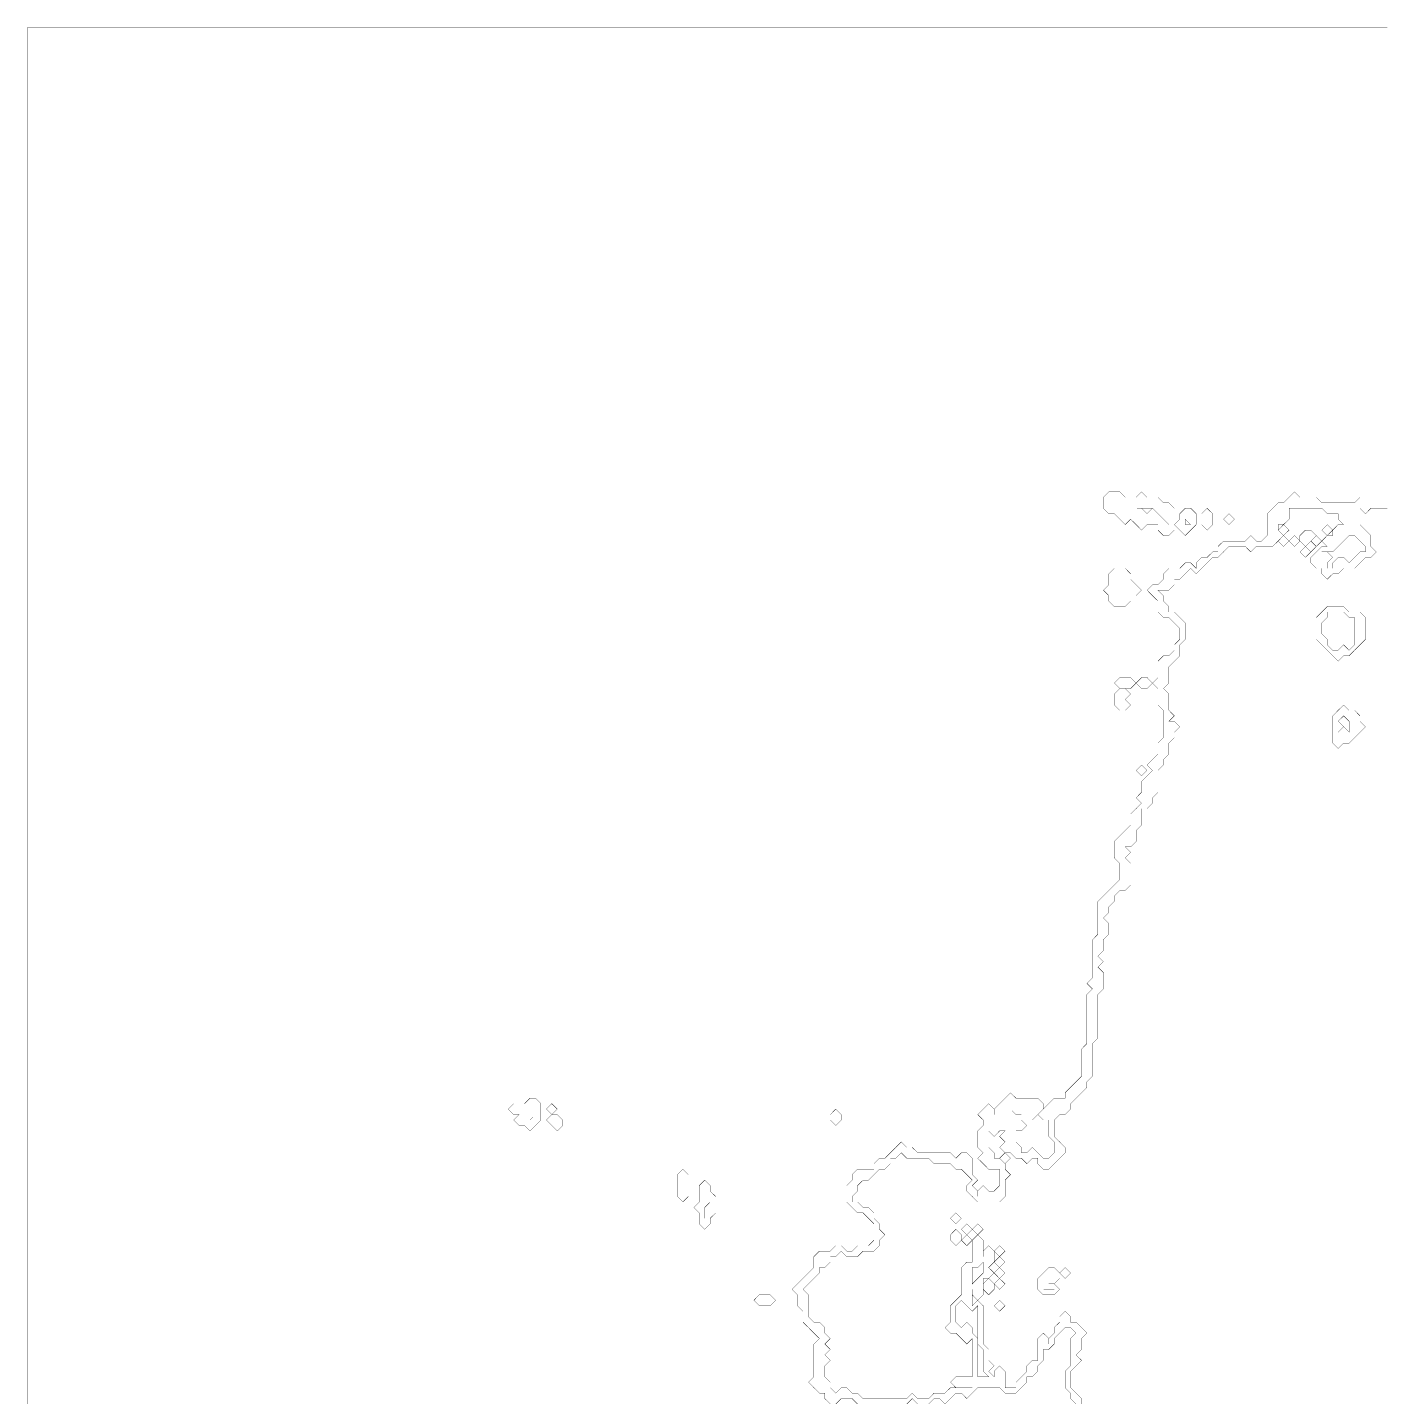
# Model space of a CAD drawing. Header units: metres. Extents: x 0 to 5033, y -5033 to 0.
# Drawn here: x 0 to 2448, y -2472 to 0 of the extents above; entities that cross this region are included whole.
import ezdxf

# ---------------------------------------------------------------- set-up
doc = ezdxf.new("R2010")
doc.units = ezdxf.units.M
doc.layers.add('conductor', color=1, linetype='Continuous')
doc.layers.add('substrate', color=5, linetype='Continuous')

msp = doc.modelspace()

# ---------------------------------------------------------------- linework, layer by layer
at = {"layer": 'conductor', "const_width": 0.5}
msp.add_lwpolyline([(2452.6, -866.8), (2442.7, -866.8), (2432.9, -866.8), (2423, -866.8), (2413.2, -876.6), (2403.3, -866.8), (2403.3, -876.6), (2403.3, -886.5), (2403.3, -896.3), (2413.2, -906.2), (2423, -916), (2423, -925.9), (2423, -935.7), (2432.9, -945.6), (2423, -955.4), (2413.2, -955.4), (2403.3, -965.3), (2393.5, -975.1), (2383.6, -975.1), (2373.8, -975.1), (2363.9, -985), (2354.1, -985), (2344.2, -994.8), (2334.4, -985), (2334.4, -975.1), (2324.5, -975.1), (2314.7, -965.3), (2314.7, -955.4), (2324.5, -945.6), (2334.4, -935.7), (2344.2, -935.7), (2334.4, -925.9), (2344.2, -916), (2354.1, -916), (2354.1, -906.2), (2363.9, -896.3), (2373.8, -896.3), (2363.9, -886.5), (2363.9, -876.6), (2354.1, -876.6), (2344.2, -876.6), (2334.4, -866.8), (2324.5, -866.8), (2314.7, -866.8), (2304.8, -866.8), (2295, -866.8), (2285.1, -866.8), (2275.3, -866.8), (2275.3, -876.6), (2275.3, -886.5), (2265.4, -896.3), (2255.6, -896.3), (2255.6, -906.2), (2265.4, -916), (2255.6, -925.9), (2245.7, -935.7), (2235.9, -935.7), (2226, -935.7), (2216.2, -935.7), (2206.3, -945.6), (2196.5, -935.7), (2186.6, -935.7), (2176.8, -935.7), (2166.9, -935.7), (2157.1, -945.6), (2147.2, -955.4), (2137.4, -955.4), (2127.5, -965.3), (2117.7, -975.1), (2107.8, -985), (2098, -975.1), (2088.1, -985), (2078.3, -994.8), (2068.4, -994.8), (2068.4, -1004.7), (2058.6, -1014.5), (2048.7, -1014.5), (2038.9, -1014.5), (2048.7, -1024.4), (2048.7, -1034.2), (2058.6, -1044.1), (2058.6, -1053.9), (2068.4, -1053.9), (2078.3, -1063.8), (2088.1, -1073.6), (2088.1, -1083.5), (2088.1, -1093.3), (2088.1, -1103.2), (2078.3, -1113), (2078.3, -1122.9), (2078.3, -1132.7), (2068.4, -1142.6), (2058.6, -1152.4), (2058.6, -1162.3), (2058.6, -1172.1), (2058.6, -1182), (2048.7, -1191.8), (2058.6, -1201.7), (2058.6, -1211.5), (2058.6, -1221.4), (2058.6, -1231.2), (2068.4, -1241.1), (2058.6, -1250.9), (2068.4, -1250.9), (2078.3, -1260.8), (2068.4, -1270.6), (2068.4, -1280.4), (2058.6, -1290.3), (2058.6, -1300.1), (2058.6, -1310), (2048.7, -1319.8), (2048.7, -1329.7), (2038.9, -1339.5), (2038.9, -1349.4), (2038.9, -1359.2), (2038.9, -1369.1), (2038.9, -1378.9), (2029, -1388.8), (2029, -1398.6), (2019.2, -1408.5), (2009.3, -1408.5), (2009.3, -1418.3), (2009.3, -1428.2), (2009.3, -1438), (1999.5, -1447.9), (1999.5, -1457.7), (1999.5, -1467.6), (1989.6, -1477.4), (1979.8, -1477.4), (1989.6, -1487.3), (1979.8, -1497.1), (1989.6, -1507), (1989.6, -1516.8), (1989.6, -1526.7), (1989.6, -1536.5), (1989.6, -1546.4), (1979.8, -1556.2), (1969.9, -1556.2), (1960.1, -1566.1), (1960.1, -1575.9), (1950.2, -1585.8), (1950.2, -1595.6), (1940.4, -1605.5), (1950.2, -1615.3), (1950.2, -1625.2), (1950.2, -1635), (1940.4, -1644.9), (1940.4, -1654.7), (1940.4, -1664.6), (1930.5, -1674.4), (1940.4, -1684.3), (1930.5, -1694.1), (1940.4, -1704), (1940.4, -1713.8), (1940.4, -1723.7), (1940.4, -1733.5), (1930.5, -1743.4), (1930.5, -1753.2), (1930.5, -1763.1), (1930.5, -1772.9), (1930.5, -1782.8), (1930.5, -1792.6), (1930.5, -1802.5), (1930.5, -1812.3), (1930.5, -1822.2), (1920.7, -1832), (1920.7, -1841.9), (1920.7, -1851.7), (1920.7, -1861.6), (1920.7, -1871.4), (1920.7, -1881.3), (1920.7, -1891.1), (1910.8, -1901), (1910.8, -1910.8), (1901, -1920.7), (1891.1, -1930.5), (1881.3, -1940.4), (1881.3, -1950.2), (1871.4, -1960.1), (1861.6, -1960.1), (1851.7, -1969.9), (1851.7, -1979.8), (1851.7, -1989.6), (1851.7, -1999.5), (1861.6, -2009.3), (1871.4, -2019.2), (1871.4, -2029), (1861.6, -2038.9), (1851.7, -2048.7), (1841.9, -2058.6), (1832, -2058.6), (1822.2, -2048.7), (1822.2, -2038.9), (1812.3, -2038.9), (1802.5, -2048.7), (1792.6, -2038.9), (1782.8, -2038.9), (1772.9, -2029), (1763.1, -2029), (1753.2, -2019.2), (1763.1, -2009.3), (1753.2, -1999.5), (1763.1, -1989.6), (1753.2, -1989.6), (1743.4, -1999.5), (1733.5, -1989.6), (1733.5, -1999.5), (1733.5, -2009.3), (1733.5, -2019.2), (1743.4, -2029), (1743.4, -2038.9), (1753.2, -2038.9), (1763.1, -2048.7), (1763.1, -2058.6), (1772.9, -2068.4), (1763.1, -2078.3), (1763.1, -2088.1), (1763.1, -2098), (1763.1, -2107.8), (1753.2, -2117.7), (1743.4, -2117.7), (1733.5, -2117.7), (1723.7, -2117.7), (1713.8, -2117.7), (1704, -2107.8), (1694.1, -2098), (1694.1, -2088.1), (1704, -2078.3), (1694.1, -2068.4), (1684.3, -2058.6), (1674.4, -2058.6), (1664.6, -2048.7), (1654.7, -2048.7), (1644.9, -2048.7), (1635, -2048.7), (1625.2, -2038.9), (1615.3, -2038.9), (1605.5, -2038.9), (1595.6, -2038.9), (1585.8, -2038.9), (1575.9, -2029), (1566.1, -2038.9), (1556.2, -2038.9), (1556.2, -2048.7), (1546.4, -2058.6), (1536.5, -2058.6), (1526.7, -2068.4), (1516.8, -2078.3), (1507, -2078.3), (1497.1, -2088.1), (1497.1, -2098), (1487.3, -2107.8), (1487.3, -2117.7), (1497.1, -2117.7), (1507, -2127.5), (1516.8, -2127.5), (1526.7, -2137.4), (1526.7, -2147.2), (1536.5, -2157.1), (1536.5, -2166.9), (1546.4, -2176.8), (1536.5, -2186.6), (1536.5, -2196.5), (1526.7, -2206.3), (1516.8, -2206.3), (1507, -2206.3), (1497.1, -2216.2), (1487.3, -2216.2), (1477.4, -2216.2), (1467.6, -2206.3), (1457.7, -2216.2), (1447.9, -2216.2), (1447.9, -2226), (1438, -2235.9), (1428.2, -2235.9), (1428.2, -2245.7), (1418.3, -2255.6), (1408.5, -2265.4), (1398.6, -2275.3), (1408.5, -2285.1), (1408.5, -2295), (1408.5, -2304.8), (1408.5, -2314.7), (1408.5, -2324.5), (1418.3, -2334.4), (1428.2, -2334.4), (1438, -2344.2), (1438, -2354.1), (1447.9, -2363.9), (1438, -2373.8), (1447.9, -2383.6), (1438, -2393.5), (1447.9, -2403.3), (1438, -2413.2), (1438, -2423), (1438, -2432.9), (1447.9, -2442.7), (1447.9, -2452.6), (1457.7, -2462.4), (1467.6, -2452.6), (1477.4, -2452.6), (1487.3, -2462.4), (1497.1, -2462.4), (1507, -2472.3), (1516.8, -2472.3), (1526.7, -2472.3), (1536.5, -2472.3), (1546.4, -2472.3), (1556.2, -2472.3), (1566.1, -2472.3), (1575.9, -2472.3), (1585.8, -2472.3), (1595.6, -2462.4), (1605.5, -2472.3), (1615.3, -2472.3), (1625.2, -2472.3), (1635, -2462.4), (1644.9, -2462.4), (1654.7, -2462.4), (1664.6, -2452.6), (1674.4, -2452.6), (1684.3, -2452.6), (1694.1, -2452.6), (1704, -2452.6), (1694.1, -2452.6), (1684.3, -2452.6), (1674.4, -2452.6), (1664.6, -2442.7), (1674.4, -2432.9), (1684.3, -2432.9), (1694.1, -2432.9), (1704, -2432.9), (1704, -2423), (1704, -2413.2), (1704, -2403.3), (1704, -2393.5), (1704, -2383.6), (1704, -2373.8), (1704, -2363.9), (1694.1, -2373.8), (1684.3, -2363.9), (1674.4, -2354.1), (1664.6, -2354.1), (1654.7, -2344.2), (1664.6, -2334.4), (1664.6, -2324.5), (1664.6, -2314.7), (1664.6, -2304.8), (1674.4, -2295), (1684.3, -2285.1), (1684.3, -2275.3), (1684.3, -2265.4), (1684.3, -2255.6), (1684.3, -2245.7), (1684.3, -2235.9), (1694.1, -2226), (1704, -2226), (1704, -2216.2), (1704, -2206.3), (1704, -2196.5), (1704, -2186.6), (1713.8, -2176.8), (1723.7, -2186.6), (1723.7, -2196.5), (1723.7, -2206.3), (1723.7, -2216.2), (1723.7, -2206.3), (1733.5, -2196.5), (1743.4, -2206.3), (1743.4, -2216.2), (1743.4, -2226), (1733.5, -2235.9), (1743.4, -2245.7), (1733.5, -2255.6), (1723.7, -2255.6), (1723.7, -2265.4), (1723.7, -2275.3), (1723.7, -2285.1), (1713.8, -2295), (1704, -2285.1), (1704, -2275.3), (1704, -2285.1), (1704, -2295), (1704, -2304.8), (1713.8, -2295), (1723.7, -2304.8), (1723.7, -2314.7), (1723.7, -2324.5), (1723.7, -2334.4), (1723.7, -2344.2), (1723.7, -2354.1), (1723.7, -2363.9), (1723.7, -2373.8), (1733.5, -2383.6), (1733.5, -2393.5), (1733.5, -2403.3), (1743.4, -2413.2), (1733.5, -2423), (1743.4, -2432.9), (1743.4, -2423), (1753.2, -2413.2), (1763.1, -2423), (1763.1, -2432.9), (1763.1, -2442.7), (1763.1, -2452.6), (1772.9, -2452.6), (1782.8, -2452.6), (1782.8, -2442.7), (1792.6, -2432.9), (1802.5, -2423), (1802.5, -2413.2), (1812.3, -2403.3), (1822.2, -2403.3), (1822.2, -2393.5), (1822.2, -2383.6), (1822.2, -2373.8), (1822.2, -2363.9), (1832, -2354.1), (1841.9, -2363.9), (1841.9, -2373.8), (1841.9, -2363.9), (1851.7, -2354.1), (1851.7, -2344.2), (1861.6, -2334.4), (1861.6, -2324.5), (1871.4, -2314.7), (1881.3, -2324.5), (1881.3, -2334.4), (1891.1, -2334.4), (1901, -2344.2), (1910.8, -2354.1), (1901, -2363.9), (1901, -2373.8), (1901, -2383.6), (1891.1, -2393.5), (1901, -2403.3), (1891.1, -2413.2), (1881.3, -2423), (1881.3, -2432.9), (1881.3, -2442.7), (1881.3, -2452.6), (1891.1, -2462.4), (1901, -2472.3), (1901, -2482.1)], dxfattribs=at)
for points in [[(1999.5, -866.8), (2009.3, -866.8), (2019.2, -876.6), (2029, -866.8), (2038.9, -876.6), (2048.7, -886.5), (2058.6, -896.3), (2048.7, -886.5), (2038.9, -876.6), (2029, -866.8), (2019.2, -866.8), (2009.3, -866.8)], [(2088.1, -886.5), (2088.1, -896.3), (2098, -896.3)], [(2255.6, -906.2), (2265.4, -896.3), (2275.3, -906.2), (2265.4, -916)], [(2295, -916), (2304.8, -906.2), (2314.7, -906.2), (2324.5, -916), (2314.7, -925.9), (2304.8, -935.7), (2295, -925.9)], [(2334.4, -906.2), (2344.2, -896.3), (2354.1, -906.2), (2344.2, -916)], [(2255.6, -925.9), (2265.4, -916), (2275.3, -925.9), (2265.4, -935.7)], [(2275.3, -925.9), (2285.1, -916), (2295, -925.9), (2285.1, -935.7)], [(2295, -945.6), (2304.8, -935.7), (2314.7, -945.6), (2304.8, -955.4)], [(2304.8, -935.7), (2314.7, -925.9), (2324.5, -935.7), (2314.7, -945.6)], [(2314.7, -925.9), (2324.5, -916), (2334.4, -925.9), (2324.5, -935.7)], [(2334.4, -1053.9), (2344.2, -1044.1), (2354.1, -1044.1), (2363.9, -1044.1), (2373.8, -1044.1), (2383.6, -1053.9), (2393.5, -1053.9), (2403.3, -1053.9), (2413.2, -1063.8), (2413.2, -1073.6), (2413.2, -1083.5), (2413.2, -1093.3), (2413.2, -1103.2), (2403.3, -1113), (2393.5, -1122.9), (2383.6, -1132.7), (2373.8, -1132.7), (2363.9, -1142.6), (2354.1, -1132.7), (2344.2, -1122.9), (2334.4, -1113), (2324.5, -1103.2), (2324.5, -1093.3), (2324.5, -1083.5), (2324.5, -1073.6), (2324.5, -1063.8)], [(2363.9, -1231.2), (2373.8, -1221.4), (2383.6, -1231.2), (2393.5, -1231.2), (2403.3, -1241.1), (2403.3, -1250.9), (2413.2, -1260.8), (2403.3, -1270.6), (2393.5, -1280.4), (2383.6, -1290.3), (2373.8, -1290.3), (2363.9, -1300.1), (2354.1, -1290.3), (2354.1, -1280.4), (2354.1, -1270.6), (2354.1, -1260.8), (2354.1, -1250.9), (2354.1, -1241.1)], [(1772.9, -1950.2), (1782.8, -1960.1), (1792.6, -1960.1), (1782.8, -1960.1)], [(916, -1960.1), (906.2, -1969.9)], [(1753.2, -2038.9), (1763.1, -2029), (1772.9, -2038.9), (1763.1, -2048.7)], [(1723.7, -2098)], [(1231.2, -2117.7), (1221.4, -2127.5), (1221.4, -2137.4), (1221.4, -2147.2), (1221.4, -2137.4), (1221.4, -2127.5)], [(1664.6, -2147.2), (1674.4, -2137.4), (1684.3, -2147.2), (1674.4, -2157.1)], [(1664.6, -2176.8), (1674.4, -2166.9), (1684.3, -2176.8), (1684.3, -2186.6), (1674.4, -2196.5), (1664.6, -2186.6)], [(1684.3, -2166.9), (1694.1, -2157.1), (1704, -2166.9), (1694.1, -2176.8)], [(1704, -2166.9), (1713.8, -2157.1), (1723.7, -2166.9), (1713.8, -2176.8)], [(1684.3, -2186.6), (1694.1, -2176.8), (1704, -2186.6), (1694.1, -2196.5)], [(1743.4, -2206.3), (1753.2, -2196.5), (1763.1, -2206.3), (1753.2, -2216.2)], [(1743.4, -2226), (1753.2, -2216.2), (1763.1, -2226), (1753.2, -2235.9)], [(1743.4, -2245.7), (1753.2, -2235.9), (1763.1, -2245.7), (1753.2, -2255.6)], [(1832, -2245.7), (1841.9, -2235.9), (1851.7, -2235.9), (1861.6, -2245.7), (1861.6, -2255.6), (1851.7, -2265.4), (1841.9, -2265.4), (1851.7, -2265.4), (1861.6, -2275.3), (1851.7, -2285.1), (1841.9, -2285.1), (1832, -2285.1), (1822.2, -2275.3), (1822.2, -2265.4), (1822.2, -2255.6)], [(1861.6, -2245.7), (1871.4, -2235.9), (1881.3, -2245.7), (1871.4, -2255.6)], [(1723.7, -2265.4), (1733.5, -2255.6), (1743.4, -2265.4), (1743.4, -2275.3), (1733.5, -2285.1), (1723.7, -2275.3)], [(1743.4, -2265.4), (1753.2, -2255.6), (1763.1, -2265.4), (1753.2, -2275.3)], [(1743.4, -2304.8), (1753.2, -2295), (1763.1, -2304.8), (1753.2, -2314.7)]]:
    msp.add_lwpolyline(points, close=True, dxfattribs=at)
at = {"layer": 'substrate', "const_width": 0.5}
for points in [[(2452.6, 0), (2442.7, 0), (2432.9, 0), (2423, 0), (2413.2, 0), (2403.3, 0), (2393.5, 0), (2383.6, 0), (2373.8, 0), (2363.9, 0), (2354.1, 0), (2344.2, 0), (2334.4, 0), (2324.5, 0), (2314.7, 0), (2304.8, 0), (2295, 0), (2285.1, 0), (2275.3, 0), (2265.4, 0), (2255.6, 0), (2245.7, 0), (2235.9, 0), (2226, 0), (2216.2, 0), (2206.3, 0), (2196.5, 0), (2186.6, 0), (2176.8, 0), (2166.9, 0), (2157.1, 0), (2147.2, 0), (2137.4, 0), (2127.5, 0), (2117.7, 0), (2107.8, 0), (2098, 0), (2088.1, 0), (2078.3, 0), (2068.4, 0), (2058.6, 0), (2048.7, 0), (2038.9, 0), (2029, 0), (2019.2, 0), (2009.3, 0), (1999.5, 0), (1989.6, 0), (1979.8, 0), (1969.9, 0), (1960.1, 0), (1950.2, 0), (1940.4, 0), (1930.5, 0), (1920.7, 0), (1910.8, 0), (1901, 0), (1891.1, 0), (1881.3, 0), (1871.4, 0), (1861.6, 0), (1851.7, 0), (1841.9, 0), (1832, 0), (1822.2, 0), (1812.3, 0), (1802.5, 0), (1792.6, 0), (1782.8, 0), (1772.9, 0), (1763.1, 0), (1753.2, 0), (1743.4, 0), (1733.5, 0), (1723.7, 0), (1713.8, 0), (1704, 0), (1694.1, 0), (1684.3, 0), (1674.4, 0), (1664.6, 0), (1654.7, 0), (1644.9, 0), (1635, 0), (1625.2, 0), (1615.3, 0), (1605.5, 0), (1595.6, 0), (1585.8, 0), (1575.9, 0), (1566.1, 0), (1556.2, 0), (1546.4, 0), (1536.5, 0), (1526.7, 0), (1516.8, 0), (1507, 0), (1497.1, 0), (1487.3, 0), (1477.4, 0), (1467.6, 0), (1457.7, 0), (1447.9, 0), (1438, 0), (1428.2, 0), (1418.3, 0), (1408.5, 0), (1398.6, 0), (1388.8, 0), (1378.9, 0), (1369.1, 0), (1359.2, 0), (1349.4, 0), (1339.5, 0), (1329.7, 0), (1319.8, 0), (1310, 0), (1300.1, 0), (1290.3, 0), (1280.4, 0), (1270.6, 0), (1260.8, 0), (1250.9, 0), (1241.1, 0), (1231.2, 0), (1221.4, 0), (1211.5, 0), (1201.7, 0), (1191.8, 0), (1182, 0), (1172.1, 0), (1162.3, 0), (1152.4, 0), (1142.6, 0), (1132.7, 0), (1122.9, 0), (1113, 0), (1103.2, 0), (1093.3, 0), (1083.5, 0), (1073.6, 0), (1063.8, 0), (1053.9, 0), (1044.1, 0), (1034.2, 0), (1024.4, 0), (1014.5, 0), (1004.7, 0), (994.8, 0), (985, 0), (975.1, 0), (965.3, 0), (955.4, 0), (945.6, 0), (935.7, 0), (925.9, 0), (916, 0), (906.2, 0), (896.3, 0), (886.5, 0), (876.6, 0), (866.8, 0), (856.9, 0), (847.1, 0), (837.2, 0), (827.4, 0), (817.5, 0), (807.7, 0), (797.8, 0), (788, 0), (778.1, 0), (768.3, 0), (758.4, 0), (748.6, 0), (738.7, 0), (728.9, 0), (719, 0), (709.2, 0), (699.3, 0), (689.5, 0), (679.6, 0), (669.8, 0), (659.9, 0), (650.1, 0), (640.2, 0), (630.4, 0), (620.5, 0), (610.7, 0), (600.8, 0), (591, 0), (581.1, 0), (571.3, 0), (561.4, 0), (551.6, 0), (541.7, 0), (531.9, 0), (522, 0), (512.2, 0), (502.3, 0), (492.5, 0), (482.6, 0), (472.8, 0), (462.9, 0), (453.1, 0), (443.2, 0), (433.4, 0), (423.5, 0), (413.7, 0), (403.8, 0), (394, 0), (384.1, 0), (374.3, 0), (364.4, 0), (354.6, 0), (344.7, 0), (334.9, 0), (325, 0), (315.2, 0), (305.3, 0), (295.5, 0), (285.6, 0), (275.8, 0), (265.9, 0), (256.1, 0), (246.2, 0), (236.4, 0), (226.5, 0), (216.7, 0), (206.8, 0), (197, 0), (187.1, 0), (177.3, 0), (167.4, 0), (157.6, 0), (147.7, 0), (137.9, 0), (128, 0), (118.2, 0), (108.3, 0), (98.5, 0), (88.6, 0), (78.8, 0), (68.9, 0), (59.1, 0), (49.2, 0), (39.4, 0), (29.5, 0), (19.7, 0), (9.8, 0), (0, 0), (0, -9.8), (0, -19.7), (0, -29.5), (0, -39.4), (0, -49.2), (0, -59.1), (0, -68.9), (0, -78.8), (0, -88.6), (0, -98.5), (0, -108.3), (0, -118.2), (0, -128), (0, -137.9), (0, -147.7), (0, -157.6), (0, -167.4), (0, -177.3), (0, -187.1), (0, -197), (0, -206.8), (0, -216.7), (0, -226.5), (0, -236.4), (0, -246.2), (0, -256.1), (0, -265.9), (0, -275.8), (0, -285.6), (0, -295.5), (0, -305.3), (0, -315.2), (0, -325), (0, -334.9), (0, -344.7), (0, -354.6), (0, -364.4), (0, -374.3), (0, -384.1), (0, -394), (0, -403.8), (0, -413.7), (0, -423.5), (0, -433.4), (0, -443.2), (0, -453.1), (0, -462.9), (0, -472.8), (0, -482.6), (0, -492.5), (0, -502.3), (0, -512.2), (0, -522), (0, -531.9), (0, -541.7), (0, -551.6), (0, -561.4), (0, -571.3), (0, -581.1), (0, -591), (0, -600.8), (0, -610.7), (0, -620.5), (0, -630.4), (0, -640.2), (0, -650.1), (0, -659.9), (0, -669.8), (0, -679.6), (0, -689.5), (0, -699.3), (0, -709.2), (0, -719), (0, -728.9), (0, -738.7), (0, -748.6), (0, -758.4), (0, -768.3), (0, -778.1), (0, -788), (0, -797.8), (0, -807.7), (0, -817.5), (0, -827.4), (0, -837.2), (0, -847.1), (0, -856.9), (0, -866.8), (0, -876.6), (0, -886.5), (0, -896.3), (0, -906.2), (0, -916), (0, -925.9), (0, -935.7), (0, -945.6), (0, -955.4), (0, -965.3), (0, -975.1), (0, -985), (0, -994.8), (0, -1004.7), (0, -1014.5), (0, -1024.4), (0, -1034.2), (0, -1044.1), (0, -1053.9), (0, -1063.8), (0, -1073.6), (0, -1083.5), (0, -1093.3), (0, -1103.2), (0, -1113), (0, -1122.9), (0, -1132.7), (0, -1142.6), (0, -1152.4), (0, -1162.3), (0, -1172.1), (0, -1182), (0, -1191.8), (0, -1201.7), (0, -1211.5), (0, -1221.4), (0, -1231.2), (0, -1241.1), (0, -1250.9), (0, -1260.8), (0, -1270.6), (0, -1280.4), (0, -1290.3), (0, -1300.1), (0, -1310), (0, -1319.8), (0, -1329.7), (0, -1339.5), (0, -1349.4), (0, -1359.2), (0, -1369.1), (0, -1378.9), (0, -1388.8), (0, -1398.6), (0, -1408.5), (0, -1418.3), (0, -1428.2), (0, -1438), (0, -1447.9), (0, -1457.7), (0, -1467.6), (0, -1477.4), (0, -1487.3), (0, -1497.1), (0, -1507), (0, -1516.8), (0, -1526.7), (0, -1536.5), (0, -1546.4), (0, -1556.2), (0, -1566.1), (0, -1575.9), (0, -1585.8), (0, -1595.6), (0, -1605.5), (0, -1615.3), (0, -1625.2), (0, -1635), (0, -1644.9), (0, -1654.7), (0, -1664.6), (0, -1674.4), (0, -1684.3), (0, -1694.1), (0, -1704), (0, -1713.8), (0, -1723.7), (0, -1733.5), (0, -1743.4), (0, -1753.2), (0, -1763.1), (0, -1772.9), (0, -1782.8), (0, -1792.6), (0, -1802.5), (0, -1812.3), (0, -1822.2), (0, -1832), (0, -1841.9), (0, -1851.7), (0, -1861.6), (0, -1871.4), (0, -1881.3), (0, -1891.1), (0, -1901), (0, -1910.8), (0, -1920.7), (0, -1930.5), (0, -1940.4), (0, -1950.2), (0, -1960.1), (0, -1969.9), (0, -1979.8), (0, -1989.6), (0, -1999.5), (0, -2009.3), (0, -2019.2), (0, -2029), (0, -2038.9), (0, -2048.7), (0, -2058.6), (0, -2068.4), (0, -2078.3), (0, -2088.1), (0, -2098), (0, -2107.8), (0, -2117.7), (0, -2127.5), (0, -2137.4), (0, -2147.2), (0, -2157.1), (0, -2166.9), (0, -2176.8), (0, -2186.6), (0, -2196.5), (0, -2206.3), (0, -2216.2), (0, -2226), (0, -2235.9), (0, -2245.7), (0, -2255.6), (0, -2265.4), (0, -2275.3), (0, -2285.1), (0, -2295), (0, -2304.8), (0, -2314.7), (0, -2324.5), (0, -2334.4), (0, -2344.2), (0, -2354.1), (0, -2363.9), (0, -2373.8), (0, -2383.6), (0, -2393.5), (0, -2403.3), (0, -2413.2), (0, -2423), (0, -2432.9), (0, -2442.7), (0, -2452.6), (0, -2462.4), (0, -2472.3), (0, -2482.1)], [(1447.9, -2482.1), (1438, -2472.3), (1438, -2462.4), (1428.2, -2462.4), (1418.3, -2452.6), (1408.5, -2442.7), (1418.3, -2432.9), (1418.3, -2423), (1418.3, -2413.2), (1418.3, -2403.3), (1418.3, -2393.5), (1418.3, -2383.6), (1418.3, -2373.8), (1428.2, -2363.9), (1418.3, -2354.1), (1408.5, -2344.2), (1398.6, -2334.4), (1398.6, -2324.5), (1398.6, -2314.7), (1388.8, -2304.8), (1388.8, -2295), (1388.8, -2285.1), (1378.9, -2275.3), (1388.8, -2265.4), (1398.6, -2255.6), (1408.5, -2245.7), (1418.3, -2235.9), (1418.3, -2226), (1418.3, -2216.2), (1428.2, -2206.3), (1438, -2206.3), (1447.9, -2206.3), (1457.7, -2196.5), (1467.6, -2196.5), (1477.4, -2206.3), (1487.3, -2206.3), (1497.1, -2196.5), (1507, -2196.5), (1516.8, -2196.5), (1526.7, -2186.6), (1526.7, -2176.8), (1526.7, -2166.9), (1526.7, -2157.1), (1516.8, -2147.2), (1507, -2137.4), (1497.1, -2137.4), (1487.3, -2127.5), (1477.4, -2117.7), (1477.4, -2107.8), (1477.4, -2098), (1477.4, -2088.1), (1487.3, -2078.3), (1487.3, -2068.4), (1497.1, -2058.6), (1507, -2058.6), (1516.8, -2058.6), (1526.7, -2058.6), (1526.7, -2048.7), (1536.5, -2038.9), (1546.4, -2038.9), (1556.2, -2029), (1566.1, -2019.2), (1575.9, -2009.3), (1585.8, -2019.2), (1595.6, -2019.2), (1605.5, -2029), (1615.3, -2029), (1625.2, -2029), (1635, -2029), (1644.9, -2029), (1654.7, -2029), (1664.6, -2029), (1674.4, -2038.9), (1684.3, -2029), (1694.1, -2029), (1704, -2038.9), (1704, -2048.7), (1704, -2058.6), (1704, -2068.4), (1713.8, -2078.3), (1704, -2088.1), (1713.8, -2098), (1713.8, -2107.8), (1713.8, -2098), (1723.7, -2088.1), (1733.5, -2098), (1743.4, -2098), (1753.2, -2088.1), (1753.2, -2078.3), (1753.2, -2068.4), (1753.2, -2058.6), (1743.4, -2058.6), (1733.5, -2058.6), (1723.7, -2048.7), (1713.8, -2038.9), (1723.7, -2029), (1713.8, -2019.2), (1713.8, -2009.3), (1713.8, -1999.5), (1713.8, -1989.6), (1723.7, -1979.8), (1723.7, -1969.9), (1713.8, -1960.1), (1723.7, -1950.2), (1733.5, -1940.4), (1743.4, -1950.2), (1743.4, -1960.1), (1743.4, -1950.2), (1753.2, -1940.4), (1763.1, -1930.5), (1772.9, -1920.7), (1782.8, -1930.5), (1792.6, -1930.5), (1802.5, -1930.5), (1812.3, -1930.5), (1822.2, -1930.5), (1832, -1940.4), (1832, -1950.2), (1822.2, -1960.1), (1812.3, -1969.9), (1802.5, -1969.9), (1792.6, -1969.9), (1782.8, -1969.9), (1792.6, -1969.9), (1802.5, -1979.8), (1792.6, -1989.6), (1782.8, -1989.6), (1782.8, -1999.5), (1782.8, -2009.3), (1792.6, -2019.2), (1792.6, -2029), (1802.5, -2029), (1812.3, -2019.2), (1822.2, -2029), (1832, -2038.9), (1841.9, -2038.9), (1851.7, -2029), (1851.7, -2019.2), (1851.7, -2009.3), (1841.9, -1999.5), (1841.9, -1989.6), (1841.9, -1979.8), (1841.9, -1969.9), (1832, -1969.9), (1822.2, -1960.1), (1832, -1950.2), (1841.9, -1940.4), (1851.7, -1930.5), (1861.6, -1930.5), (1871.4, -1930.5), (1871.4, -1920.7), (1881.3, -1910.8), (1891.1, -1901), (1901, -1891.1), (1901, -1881.3), (1901, -1871.4), (1901, -1861.6), (1901, -1851.7), (1901, -1841.9), (1910.8, -1832), (1910.8, -1822.2), (1910.8, -1812.3), (1910.8, -1802.5), (1910.8, -1792.6), (1910.8, -1782.8), (1910.8, -1772.9), (1910.8, -1763.1), (1910.8, -1753.2), (1910.8, -1743.4), (1920.7, -1733.5), (1910.8, -1723.7), (1920.7, -1713.8), (1920.7, -1704), (1920.7, -1694.1), (1920.7, -1684.3), (1920.7, -1674.4), (1920.7, -1664.6), (1920.7, -1654.7), (1920.7, -1644.9), (1930.5, -1635), (1930.5, -1625.2), (1930.5, -1615.3), (1930.5, -1605.5), (1930.5, -1595.6), (1930.5, -1585.8), (1930.5, -1575.9), (1940.4, -1566.1), (1950.2, -1556.2), (1960.1, -1546.4), (1969.9, -1536.5), (1969.9, -1526.7), (1969.9, -1516.8), (1969.9, -1507), (1960.1, -1497.1), (1960.1, -1487.3), (1960.1, -1477.4), (1960.1, -1467.6), (1969.9, -1457.7), (1979.8, -1447.9), (1989.6, -1438), (1989.6, -1428.2), (1989.6, -1418.3), (1999.5, -1408.5), (2009.3, -1398.6), (1999.5, -1388.8), (2009.3, -1378.9), (2009.3, -1369.1), (2009.3, -1359.2), (2019.2, -1349.4), (2029, -1339.5), (2019.2, -1329.7), (2029, -1319.8), (2038.9, -1310), (2038.9, -1300.1), (2038.9, -1290.3), (2048.7, -1280.4), (2048.7, -1270.6), (2048.7, -1260.8), (2048.7, -1250.9), (2048.7, -1241.1), (2048.7, -1231.2), (2038.9, -1221.4), (2038.9, -1211.5), (2038.9, -1201.7), (2038.9, -1191.8), (2029, -1182), (2038.9, -1172.1), (2038.9, -1162.3), (2038.9, -1152.4), (2038.9, -1142.6), (2048.7, -1132.7), (2058.6, -1132.7), (2068.4, -1122.9), (2068.4, -1113), (2078.3, -1103.2), (2078.3, -1093.3), (2078.3, -1083.5), (2068.4, -1073.6), (2058.6, -1063.8), (2048.7, -1063.8), (2038.9, -1053.9), (2038.9, -1044.1), (2038.9, -1034.2), (2029, -1024.4), (2019.2, -1014.5), (2029, -1004.7), (2038.9, -1004.7), (2048.7, -994.8), (2048.7, -985), (2058.6, -975.1), (2068.4, -975.1), (2078.3, -975.1), (2088.1, -965.3), (2098, -965.3), (2107.8, -975.1), (2107.8, -965.3), (2117.7, -955.4), (2127.5, -955.4), (2137.4, -945.6), (2147.2, -945.6), (2147.2, -935.7), (2157.1, -925.9), (2166.9, -925.9), (2176.8, -925.9), (2186.6, -925.9), (2196.5, -925.9), (2206.3, -916), (2216.2, -925.9), (2226, -925.9), (2235.9, -916), (2235.9, -906.2), (2235.9, -896.3), (2235.9, -886.5), (2235.9, -876.6), (2245.7, -866.8), (2255.6, -856.9), (2265.4, -856.9), (2275.3, -847.1), (2285.1, -837.2), (2295, -847.1), (2304.8, -847.1), (2314.7, -847.1), (2324.5, -847.1), (2334.4, -856.9), (2344.2, -856.9), (2354.1, -856.9), (2363.9, -856.9), (2373.8, -856.9), (2383.6, -856.9), (2393.5, -856.9), (2403.3, -847.1), (2413.2, -847.1), (2423, -847.1), (2432.9, -847.1), (2442.7, -847.1), (2452.6, -847.1)], [(1891.1, -2482.1), (1881.3, -2472.3), (1881.3, -2462.4), (1871.4, -2452.6), (1871.4, -2442.7), (1871.4, -2432.9), (1871.4, -2423), (1881.3, -2413.2), (1881.3, -2403.3), (1881.3, -2393.5), (1881.3, -2383.6), (1881.3, -2373.8), (1881.3, -2363.9), (1891.1, -2354.1), (1881.3, -2344.2), (1871.4, -2344.2), (1861.6, -2354.1), (1851.7, -2363.9), (1851.7, -2373.8), (1841.9, -2383.6), (1832, -2383.6), (1832, -2393.5), (1832, -2403.3), (1822.2, -2413.2), (1822.2, -2423), (1812.3, -2432.9), (1802.5, -2432.9), (1802.5, -2442.7), (1792.6, -2452.6), (1782.8, -2462.4), (1772.9, -2462.4), (1763.1, -2462.4), (1753.2, -2452.6), (1743.4, -2452.6), (1733.5, -2452.6), (1723.7, -2452.6), (1713.8, -2452.6), (1704, -2462.4), (1694.1, -2472.3), (1684.3, -2462.4), (1674.4, -2462.4), (1664.6, -2472.3), (1654.7, -2482.1), (1644.9, -2472.3), (1635, -2472.3), (1625.2, -2482.1)], [(1497.1, -2482.1), (1487.3, -2472.3), (1477.4, -2472.3), (1467.6, -2472.3), (1457.7, -2482.1)], [(1605.5, -2482.1), (1595.6, -2472.3), (1585.8, -2482.1)]]:
    msp.add_lwpolyline(points, dxfattribs=at)
for points in [[(1940.4, -847.1), (1950.2, -837.2), (1960.1, -837.2), (1969.9, -837.2), (1979.8, -847.1), (1989.6, -847.1), (1999.5, -847.1), (2009.3, -837.2), (2019.2, -847.1), (2029, -847.1), (2038.9, -847.1), (2048.7, -856.9), (2058.6, -856.9), (2068.4, -866.8), (2068.4, -876.6), (2068.4, -886.5), (2068.4, -896.3), (2068.4, -906.2), (2058.6, -916), (2048.7, -916), (2038.9, -906.2), (2038.9, -896.3), (2029, -896.3), (2019.2, -896.3), (2009.3, -906.2), (1999.5, -896.3), (1989.6, -886.5), (1989.6, -876.6), (1989.6, -886.5), (1979.8, -896.3), (1969.9, -886.5), (1960.1, -876.6), (1950.2, -876.6), (1940.4, -866.8), (1940.4, -856.9)], [(2078.3, -876.6), (2088.1, -866.8), (2098, -866.8), (2107.8, -876.6), (2107.8, -886.5), (2107.8, -896.3), (2098, -906.2), (2088.1, -916), (2078.3, -906.2), (2068.4, -896.3), (2078.3, -886.5)], [(2117.7, -876.6), (2127.5, -866.8), (2137.4, -876.6), (2137.4, -886.5), (2137.4, -896.3), (2127.5, -906.2), (2117.7, -896.3), (2117.7, -886.5)], [(2157.1, -886.5), (2166.9, -876.6), (2176.8, -886.5), (2166.9, -896.3)], [(2383.6, -876.6)], [(2304.8, -916)], [(2383.6, -916), (2373.8, -925.9), (2363.9, -935.7), (2354.1, -945.6), (2344.2, -945.6), (2334.4, -945.6), (2344.2, -945.6), (2354.1, -955.4), (2344.2, -965.3), (2344.2, -975.1), (2354.1, -975.1), (2354.1, -965.3), (2363.9, -955.4), (2373.8, -955.4), (2383.6, -965.3), (2393.5, -955.4), (2403.3, -945.6), (2413.2, -945.6), (2413.2, -935.7), (2403.3, -925.9), (2393.5, -916)], [(1950.2, -985), (1960.1, -975.1), (1969.9, -975.1), (1979.8, -975.1), (1989.6, -985), (1989.6, -994.8), (1999.5, -1004.7), (2009.3, -1014.5), (1999.5, -1024.4), (1989.6, -1024.4), (1989.6, -1034.2), (1979.8, -1044.1), (1969.9, -1044.1), (1960.1, -1044.1), (1950.2, -1034.2), (1950.2, -1024.4), (1940.4, -1014.5), (1950.2, -1004.7), (1950.2, -994.8)], [(2344.2, -1053.9), (2344.2, -1063.8), (2334.4, -1073.6), (2334.4, -1083.5), (2334.4, -1093.3), (2344.2, -1103.2), (2344.2, -1113), (2354.1, -1122.9), (2363.9, -1122.9), (2373.8, -1113), (2383.6, -1122.9), (2393.5, -1113), (2393.5, -1103.2), (2393.5, -1093.3), (2393.5, -1083.5), (2393.5, -1073.6), (2393.5, -1063.8), (2383.6, -1063.8), (2373.8, -1053.9), (2363.9, -1053.9), (2354.1, -1053.9)], [(1960.1, -1182), (1969.9, -1172.1), (1979.8, -1172.1), (1989.6, -1172.1), (1999.5, -1182), (1989.6, -1191.8), (1979.8, -1191.8), (1969.9, -1191.8)], [(1999.5, -1182), (2009.3, -1172.1), (2019.2, -1172.1), (2029, -1182), (2019.2, -1191.8), (2009.3, -1191.8)], [(1960.1, -1201.7), (1969.9, -1191.8), (1979.8, -1191.8), (1989.6, -1201.7), (1979.8, -1211.5), (1989.6, -1221.4), (1979.8, -1231.2), (1969.9, -1231.2), (1960.1, -1221.4), (1960.1, -1211.5)], [(2373.8, -1241.1), (2363.9, -1250.9), (2373.8, -1260.8), (2363.9, -1270.6), (2373.8, -1260.8), (2383.6, -1270.6), (2383.6, -1260.8), (2383.6, -1250.9)], [(1999.5, -1339.5), (2009.3, -1329.7), (2019.2, -1339.5), (2009.3, -1349.4)], [(896.3, -1940.4), (906.2, -1930.5), (916, -1930.5), (925.9, -1940.4), (925.9, -1950.2), (925.9, -1960.1), (925.9, -1969.9), (916, -1979.8), (906.2, -1989.6), (896.3, -1979.8), (886.5, -1979.8), (876.6, -1969.9), (886.5, -1960.1), (876.6, -1960.1), (866.8, -1950.2), (876.6, -1940.4), (886.5, -1940.4)], [(935.7, -1950.2), (945.6, -1940.4), (955.4, -1950.2), (945.6, -1960.1)], [(1447.9, -1960.1), (1457.7, -1950.2), (1467.6, -1960.1), (1467.6, -1969.9), (1457.7, -1979.8), (1447.9, -1969.9)], [(935.7, -1969.9), (945.6, -1960.1), (955.4, -1960.1), (965.3, -1969.9), (965.3, -1979.8), (955.4, -1989.6), (945.6, -1979.8)], [(1172.1, -2068.4), (1182, -2058.6), (1191.8, -2068.4), (1191.8, -2078.3), (1191.8, -2088.1), (1191.8, -2098), (1191.8, -2107.8), (1182, -2117.7), (1172.1, -2107.8), (1172.1, -2098), (1172.1, -2088.1), (1172.1, -2078.3)], [(1211.5, -2088.1), (1221.4, -2078.3), (1231.2, -2088.1), (1231.2, -2098), (1241.1, -2107.8), (1241.1, -2117.7), (1241.1, -2127.5), (1241.1, -2137.4), (1231.2, -2147.2), (1231.2, -2157.1), (1221.4, -2166.9), (1211.5, -2157.1), (1211.5, -2147.2), (1211.5, -2137.4), (1201.7, -2127.5), (1211.5, -2117.7), (1211.5, -2107.8), (1211.5, -2098)], [(1723.7, -2226), (1713.8, -2235.9), (1704, -2235.9), (1704, -2245.7), (1704, -2255.6), (1704, -2265.4), (1713.8, -2255.6), (1723.7, -2245.7), (1723.7, -2235.9)], [(1832, -2255.6)], [(1310, -2295), (1319.8, -2285.1), (1329.7, -2285.1), (1339.5, -2285.1), (1349.4, -2295), (1339.5, -2304.8), (1329.7, -2304.8), (1319.8, -2304.8)], [(1684.3, -2295), (1674.4, -2304.8), (1674.4, -2314.7), (1674.4, -2324.5), (1674.4, -2334.4), (1684.3, -2344.2), (1694.1, -2334.4), (1704, -2344.2), (1704, -2354.1), (1713.8, -2363.9), (1713.8, -2373.8), (1713.8, -2383.6), (1713.8, -2393.5), (1713.8, -2403.3), (1713.8, -2413.2), (1713.8, -2423), (1713.8, -2432.9), (1723.7, -2432.9), (1733.5, -2432.9), (1723.7, -2423), (1723.7, -2413.2), (1723.7, -2403.3), (1723.7, -2393.5), (1723.7, -2383.6), (1713.8, -2373.8), (1713.8, -2363.9), (1713.8, -2354.1), (1713.8, -2344.2), (1713.8, -2334.4), (1713.8, -2324.5), (1713.8, -2314.7), (1713.8, -2304.8), (1704, -2314.7), (1694.1, -2304.8)], [(1832, -2275.3), (1841.9, -2275.3), (1851.7, -2275.3), (1841.9, -2275.3)], [(1753.2, -2432.9)]]:
    msp.add_lwpolyline(points, close=True, dxfattribs=at)

doc.saveas('drawing.dxf')
